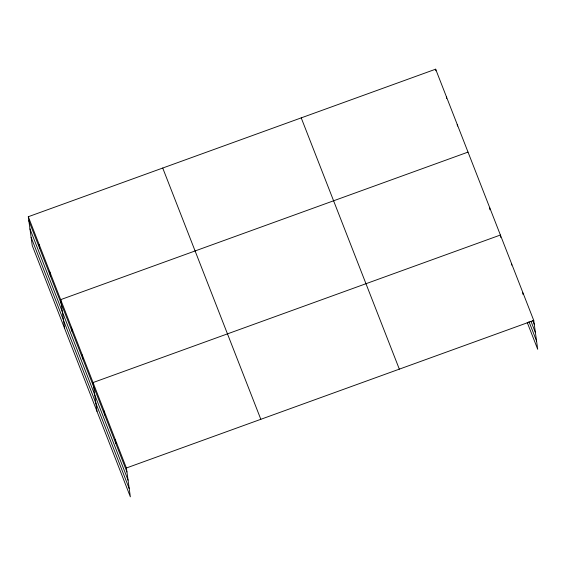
<?xml version="1.0" encoding="UTF-8"?>
<svg xmlns="http://www.w3.org/2000/svg" width="566" height="566" viewBox="0 0 566 566"><rect width="100%" height="100%" fill="white"/><g stroke="black" fill="none" stroke-linecap="round" stroke-linejoin="round"><path stroke-width="0.85" d="M28.3 216.721L126.402 467.99L130.35 496.814L32.248 245.545L28.3 216.721L435.65 69.186L533.752 320.455L537.7 349.279L527.215 322.429M468.025 152.105L60.675 299.64L64.623 328.464M126.402 467.99L533.752 320.455M532.712 320.377L534.297 324.445M530.972 321.247L535.422 332.638M528.955 321.552L536.575 341.079M301.225 117.877L399.327 369.145M162.725 168.038L260.827 419.307M28.845 220.712L126.947 471.98M29.97 228.905L128.072 480.173M31.123 237.352L129.225 488.621M522.743 292.778L522.963 294.37M511.515 263.501L511.735 265.1M500.726 237.416L500.401 235.024L93.05 382.559L96.998 411.383M489.604 207.382L489.937 209.781M457.236 124.463L457.448 126.062M446.44 96.828L446.659 98.42M435.65 69.186L435.87 70.785M115.28 439.513L115.832 443.503M104.165 411.036L104.71 415.027M82.254 354.924L82.799 358.908M71.465 327.282L72.009 331.273M49.886 272.005L50.431 275.989M39.089 244.363L39.634 248.354"/></g></svg>
